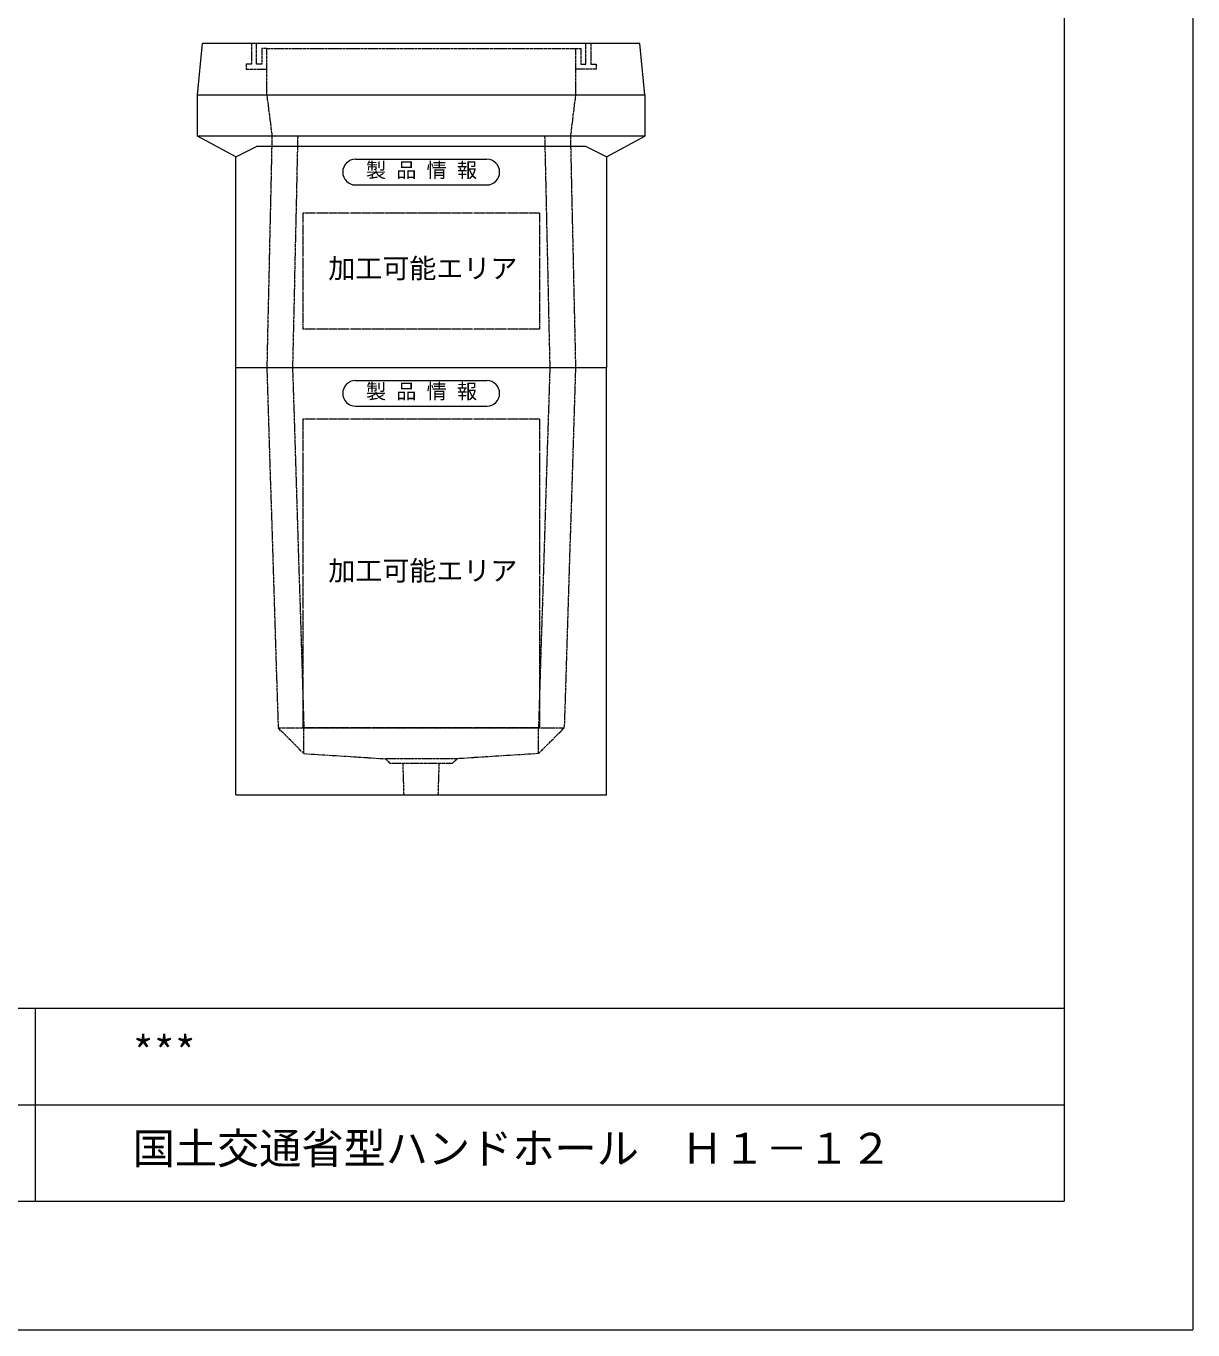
# Model space of a CAD drawing. Units: millimetres, scale not verified. Extents: x -3712 to 3712, y -2625 to 2625.
# Drawn here: x 1445 to 3712, y -2625 to -91 of the extents above; entities that cross this region are included whole.
import ezdxf
from ezdxf.enums import TextEntityAlignment as Align

# ---------------------------------------------------------------- set-up
doc = ezdxf.new("R2010")
doc.units = ezdxf.units.MM
doc.header["$LTSCALE"] = 10
doc.linetypes.add('LONG_DASHED1', pattern=[7, 6, -1])
doc.linetypes.add('LONG_DOUBLE_CHAIN', pattern=[21.8, 18, -1, 0.6, -0.6, 0.6, -1])
for name, color, linetype, lineweight in [('0-0_D-TTL', 7, 'Continuous', 9), ('0-1_Defpoints', 7, 'Continuous', 9), ('0-2_D-TTL-FRAM1', 134, 'Continuous', 9), ('0-3_D-TTL-TXT', 7, 'Continuous', 9), ('0-7_D-STR', 7, 'LONG_DASHED1', 9), ('0-8_D-STR-STR1', 7, 'Continuous', 9), ('0-9_D-STR-STR5', 1, 'LONG_DOUBLE_CHAIN', 9), ('0-A_D-STR-STR4', 134, 'LONG_DASHED1', 9)]:
    doc.layers.add(name, color=color, linetype=linetype, lineweight=lineweight)
doc.styles.add('ＭＳ ゴシック', font='')
doc.styles.get('ＭＳ ゴシック').set_extended_font_data('MS Gothic')

# ---------------------------------------------------------------- blocks, each defined once
blk = doc.blocks.new('A$C4DE05FD1')
at = {"layer": '0-0_D-TTL', "color": 134}
for p in [(57400, 38000), (2000, 2000)]:
    blk.add_line(p, (57400, 2000), dxfattribs=at)
at = {"layer": '0-1_Defpoints', "color": 134}
for p in [(59400, 42000), (0, 0)]:
    blk.add_line(p, (59400, 0), dxfattribs=at)
at = {"layer": '0-2_D-TTL-FRAM1'}
for p, q in [((19400, 5000), (57400, 5000)), ((41400, 5000), (41400, 2000)), ((32400, 3500), (57400, 3500))]:
    blk.add_line(p, q, dxfattribs=at)
blk = doc.blocks.new('A$C019679C0')
at = {"layer": '0-7_D-STR', "linetype": 'Continuous'}
for p, q in [((-4350, 0), (-4250, 1000)), ((4250, 1000), (-4250, 1000)), ((4350, 0), (4250, 1000)), ((-4350, 0), (4350, 0))]:
    blk.add_line(p, q, dxfattribs=at)
at = {"layer": '0-7_D-STR'}
for p, q in [((-3000, 0), (-3000, 900)), ((3000, 900), (3000, 0))]:
    blk.add_line(p, q, dxfattribs=at)
at = {"layer": '0-A_D-STR-STR4'}
for points in [[(-3300, 1000), (-3300, 600), (-3400, 600), (-3400, 500), (-3000, 500)], [(-3000, 900), (-3100, 900), (-3100, 600), (-3200, 600), (-3200, 1000)], [(-3000, 900), (3000, 900), (3100, 900)], [(3300, 1000), (3300, 600), (3400, 600), (3400, 500), (3000, 500)], [(3100, 900), (3100, 600), (3200, 600), (3200, 1000)]]:
    blk.add_lwpolyline(points, dxfattribs=at)
blk = doc.blocks.new('A$C4A6C5A6A')
at = {"layer": '0-8_D-STR-STR1'}
for p, q in [((-1275, 0), (1275, 0)), ((-1275, -500), (1275, -500))]:
    blk.add_line(p, q, dxfattribs=at)
for centre, start, end in [((-1275, -250), 90, 270), ((1275, -250), 270, 90)]:
    blk.add_arc(centre, 250, start, end, dxfattribs=at)
at = {"layer": '0-8_D-STR-STR1', "style": 'ＭＳ ゴシック'}
blk.add_text('製 品 情 報', height=288.6, dxfattribs=at).set_placement((-1074.8, -441.3), align=Align.BOTTOM_LEFT)
blk = doc.blocks.new('A$C201033A2')
at = {"layer": '0-7_D-STR', "linetype": 'Continuous'}
for p, q in [((-4350, 4500), (-4350, 5300)), ((-4350, 5300), (4350, 5300)), ((4350, 5300), (4350, 4500)), ((-3600, 4100), (-4350, 4500)), ((4350, 4500), (-4350, 4500)), ((3600, 4100), (4350, 4500)), ((-3600, 4100), (-3200, 4300)), ((-3600, 0), (-3600, 4100)), ((3600, 4100), (3600, 0)), ((-3600, 0), (3600, 0))]:
    blk.add_line(p, q, dxfattribs=at)
at = {"layer": '0-7_D-STR'}
for p, q in [((-3000, 5300), (-2900, 4500)), ((3000, 5300), (2900, 4500)), ((-2900, 4500), (-3000, 0)), ((-2400, 4500), (-2500, 0)), ((2400, 4500), (2500, 0)), ((2900, 4500), (3000, 0))]:
    blk.add_line(p, q, dxfattribs=at)
at = {"layer": '0-7_D-STR', "linetype": 'Continuous'}
blk.add_lwpolyline([(3600, 4100), (3200, 4300), (-3200, 4300)], dxfattribs=at)
at = {"layer": '0-9_D-STR-STR5'}
for p, q in [((2300, 3000), (2300, 750)), ((2300, 750), (-2300, 750))]:
    blk.add_line(p, q, dxfattribs=at)
blk.add_lwpolyline([(2300, 3000), (-2300, 3000), (-2300, 750)], dxfattribs=at)
at = {"layer": '0-8_D-STR-STR1'}
blk.add_blockref('A$C4A6C5A6A', (0, 4050), dxfattribs=at)
blk = doc.blocks.new('A$C6F6A31C9')
at = {"layer": '0-7_D-STR', "linetype": 'Continuous'}
for p, q in [((-3600, 0), (3600, 0)), ((-3600, -8300), (-3600, 0))]:
    blk.add_line(p, q, dxfattribs=at)
at = {"layer": '0-7_D-STR'}
for p, q in [((-3000, 0), (-2780, -7000)), ((-2500, 0), (-2280, -7000)), ((2500, 0), (2280, -7000)), ((3000, 0), (2780, -7000)), ((-2280, -7500), (-2780, -7000)), ((-2780, -7000), (2780, -7000)), ((-2280, -7500), (-2280, -7000)), ((2280, -7500), (2780, -7000)), ((2280, -7500), (2280, -7000)), ((-2280, -7500), (-700, -7600)), ((-600, -7690), (-700, -7600)), ((700, -7600), (-700, -7600)), ((600, -7690), (700, -7600)), ((2280, -7500), (700, -7600)), ((600, -7690), (-600, -7690)), ((-333, -8300), (-352.5, -7690)), ((333, -8300), (352.5, -7690))]:
    blk.add_line(p, q, dxfattribs=at)
at = {"layer": '0-7_D-STR', "linetype": 'Continuous'}
blk.add_lwpolyline([(-3600, -8300), (3600, -8300), (3600, 0)], dxfattribs=at)
at = {"layer": '0-9_D-STR-STR5'}
for p, q in [((2300, -1000), (2300, -7000)), ((2300, -7000), (-2300, -7000))]:
    blk.add_line(p, q, dxfattribs=at)
blk.add_lwpolyline([(2300, -1000), (-2300, -1000), (-2300, -7000)], dxfattribs=at)
at = {"layer": '0-8_D-STR-STR1'}
blk.add_blockref('A$C4A6C5A6A', (0, -250), dxfattribs=at)

msp = doc.modelspace()

# ---------------------------------------------------------------- block references
at = {"layer": '0-0_D-TTL', "xscale": 0.125, "yscale": 0.125}
msp.add_blockref('A$C4DE05FD1', (-3712.5, -2625), dxfattribs=at)
at = {"layer": '0-7_D-STR', "xscale": 0.1, "yscale": 0.1}
for name, p in [('A$C019679C0', (2212.5, -225)), ('A$C201033A2', (2212.5, -755)), ('A$C6F6A31C9', (2212.5, -755))]:
    msp.add_blockref(name, p, dxfattribs=at)

# ---------------------------------------------------------------- texts
at = {"layer": '0-3_D-TTL-TXT', "style": 'ＭＳ ゴシック'}
for s, p in [('***', (1651.65, -2132.75)), ('国土交通省型ハンドホール\u3000Ｈ１－１２', (1651.65, -2320.25))]:
    msp.add_text(s, height=60.12, dxfattribs=at).set_placement(p, align=Align.BOTTOM_LEFT)
at = {"layer": '0-9_D-STR-STR5', "style": 'ＭＳ ゴシック'}
for p in [(2032.02, -592.75), (2032.02, -1180.25), (2032.02, -1180.25)]:
    msp.add_text('加工可能エリア', height=38.49, dxfattribs=at).set_placement(p, align=Align.BOTTOM_LEFT)

doc.saveas('drawing.dxf')
